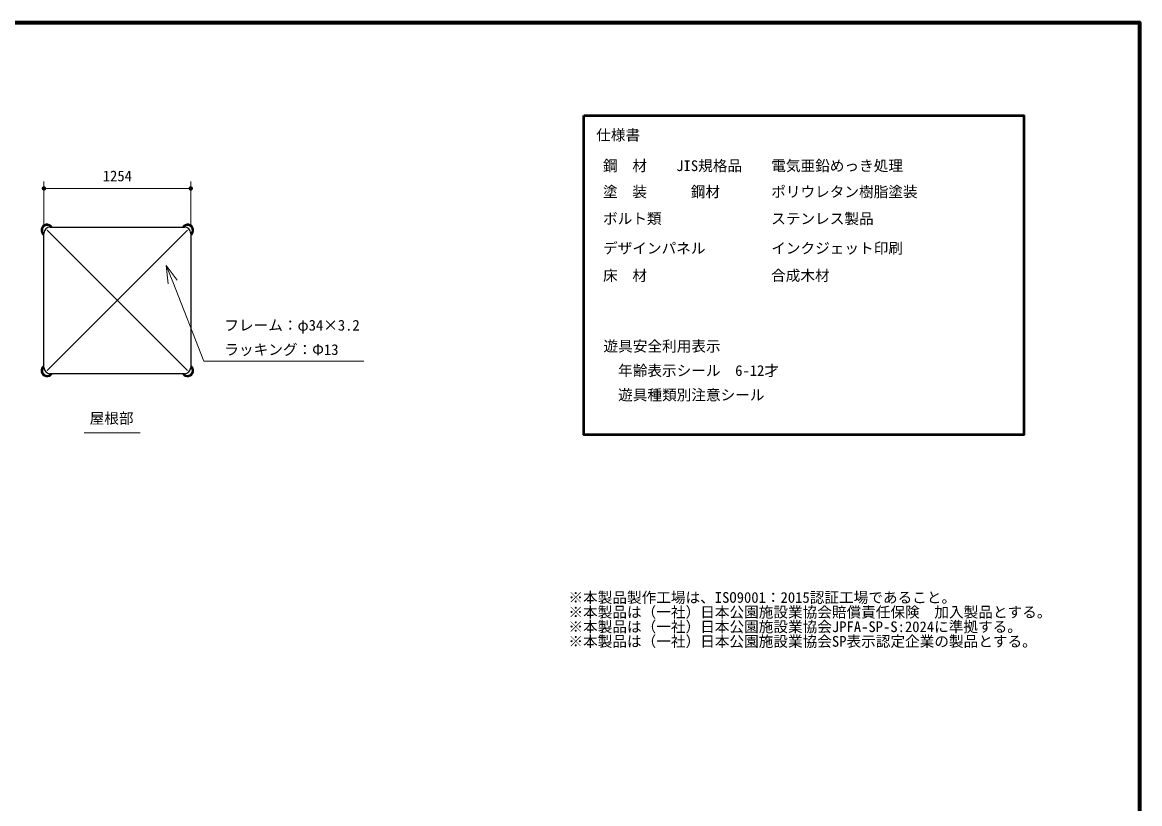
# Model space of a CAD drawing. Units: millimetres at full size, sheet at 1:50; details may follow other scales. Extents: x 750 to 20250, y 750 to 14100.
# Drawn here: x 10709 to 20250, y 7425 to 14100 of the extents above; entities that cross this region are included whole.
import ezdxf
from ezdxf.enums import TextEntityAlignment as Align

# ---------------------------------------------------------------- set-up
doc = ezdxf.new("R2010")
doc.units = ezdxf.units.MM
doc.header["$LTSCALE"] = 50
for name, color, linetype, lineweight in [('D-STR-DIM\u3000寸法線、寸法値', 7, 'Continuous', 13), ('D-STR-TXT\u3000文字列', 7, 'Continuous', 13), ('D-STR\u3000構造物外形線', 1, 'Continuous', 25), ('D-TTL', 7, 'Continuous', 70), ('D-TTL-FRAM\u3000タイトル枠、凡例図枠', 2, 'Continuous', 50)]:
    doc.layers.add(name, color=color, linetype=linetype, lineweight=lineweight)
doc.styles.add('ＭＳ ゴシック', font='')
doc.styles.get('ＭＳ ゴシック').set_extended_font_data('MS Gothic')

# ---------------------------------------------------------------- blocks, each defined once
blk = doc.blocks.new('filled_dot')
at = {"color": 0, "linetype": 'Continuous', "lineweight": -2, "const_width": 1.25}
blk.add_lwpolyline([(-0.625, 0, 1), (0.625, 0, 1)], format="xyb", close=True, dxfattribs=at)

msp = doc.modelspace()

# ---------------------------------------------------------------- linework, layer by layer
at = {"layer": 'D-STR-DIM\u3000寸法線、寸法値'}
for p, q in [((10893.56, 12361.42), (10893.56, 12740.9)), ((12147.56, 12361.42), (12147.56, 12740.9)), ((10893.56, 12680.9), (12147.56, 12680.9))]:
    msp.add_line(p, q, dxfattribs=at)
at = {"layer": 'D-STR-TXT\u3000文字列'}
for p, q in [((11955.72, 11867.25), (11938.2, 12021.55)), ((11938.2, 12021.55), (12030.53, 11896.69)), ((11938.2, 12021.55), (11993.13, 11881.97)), ((11235.8, 10593.07), (11714.02, 10593.07))]:
    msp.add_line(p, q, dxfattribs=at)
msp.add_lwpolyline([(11993.13, 11881.97), (12259.25, 11205.68), (13624.02, 11205.68)], dxfattribs=at)
at = {"layer": 'D-STR\u3000構造物外形線'}
for p, q in [((10920.56, 12324.45), (12120.56, 11124.45)), ((12120.56, 12324.45), (10920.56, 11124.45)), ((10948.14, 12351.45), (12092.99, 12351.45)), ((12092.46, 12351.45), (12092.46, 12351.45)), ((10893.56, 11152.55), (10893.56, 12296.35)), ((12147.56, 12296.35), (12147.56, 11152.55)), ((12092.99, 11097.45), (10948.14, 11097.45)), ((10948.66, 11097.45), (10948.66, 11097.45)), ((12092.46, 11097.45), (12092.46, 11097.45))]:
    msp.add_line(p, q, dxfattribs=at)
for centre, radius, start, end in [((10920.56, 12324.45), 50.8, 32.10659, 237.89341), ((10920.56, 12324.45), 44.55, 37.3052, 232.6948), ((10920.56, 12324.45), 40.35, 42.00111, 227.99889), ((10948.66, 12296.35), 55.1, 90, 180), ((12120.56, 12324.45), 50.8, 302.10659, 147.89341), ((12120.56, 12324.45), 44.55, 307.3052, 142.6948), ((12120.56, 12324.45), 40.35, 312.00111, 137.99889), ((12092.46, 12296.35), 55.1, 0, 90), ((10920.56, 11124.45), 50.8, 122.10659, 327.89341), ((12120.56, 11124.45), 50.8, 212.10659, 57.89341), ((10920.56, 11124.45), 44.55, 127.3052, 322.6948), ((10920.56, 11124.45), 40.35, 132.00111, 317.99889), ((10948.66, 11152.55), 55.1, 180, 270), ((12120.56, 11124.45), 44.55, 217.3052, 52.6948), ((12120.56, 11124.45), 40.35, 222.00111, 47.99889), ((12092.46, 11152.55), 55.1, 270, 0)]:
    msp.add_arc(centre, radius, start, end, dxfattribs=at)
at = {"layer": 'D-TTL'}
msp.add_lwpolyline([(750, 750), (750, 14100), (20250, 14100), (20250, 750)], close=True, dxfattribs=at)
at = {"layer": 'D-TTL-FRAM\u3000タイトル枠、凡例図枠'}
msp.add_lwpolyline([(15502.83, 13303.3), (19261.07, 13303.3), (19261.07, 10576.19), (15502.83, 10576.19)], close=True, dxfattribs=at)

# ---------------------------------------------------------------- block references
at = {"layer": 'D-STR-DIM\u3000寸法線、寸法値', "xscale": 15, "yscale": 15}
msp.add_blockref('filled_dot', (10893.56, 12680.9), dxfattribs=at)
at = {"layer": 'D-STR-DIM\u3000寸法線、寸法値', "xscale": 15, "yscale": 15, "rotation": 180}
msp.add_blockref('filled_dot', (12147.56, 12680.9), dxfattribs=at)

# ---------------------------------------------------------------- texts
at = {"layer": 'D-STR-DIM\u3000寸法線、寸法値', "style": 'ＭＳ ゴシック'}
msp.add_text('1254', height=91.64, dxfattribs=at).set_placement((11520.56, 12787.79), align=Align.MIDDLE_CENTER)
at = {"layer": 'D-STR-TXT\u3000文字列', "style": 'ＭＳ ゴシック'}
for s, p in [('仕様書                                       ', (15609.32, 13064.39)), ('鋼\u3000材\u3000\u3000JIS規格品    電気亜鉛めっき処理', (15667.81, 12801.72)), ('塗\u3000装   \u3000 鋼材  \u3000   ポリウレタン樹脂塗装               ', (15667.81, 12579.31)), ('ボルト類         \u3000 \u3000 ステンレス製品            ', (15667.81, 12349.36)), ('デザインパネル         インクジェット印刷            ', (15667.81, 12096.81)), ('床\u3000材                 合成木材  ', (15667.81, 11864.06)), ('フレーム：φ34×3.2', (12434.25, 11439.01)), ('ラッキング：Φ13', (12434.25, 11230.68)), ('屋根部', (11283.79, 10643.75)), ('※本製品製作工場は、ISO9001：2015認証工場であること。', (15372.18, 9113.2)), ('※本製品は（一社）日本公園施設業協会賠償責任保険\u3000加入製品とする。\u3000', (15372.18, 8988.2)), ('※本製品は（一社）日本公園施設業協会JPFA-SP-S:2024に準拠する。', (15372.18, 8863.2)), ('※本製品は（一社）日本公園施設業協会SP表示認定企業の製品とする。', (15372.18, 8738.2))]:
    msp.add_text(s, height=91.64, dxfattribs=at).set_placement(p, align=Align.BOTTOM_LEFT)
for s, p in [('遊具安全利用表示', (15671.79, 11379.16)), ('  年齢表示シール  6-12才', (15671.79, 11170.83)), ('\u3000遊具種類別注意シール', (15671.79, 10962.49))]:
    msp.add_text(s, height=91.64, dxfattribs=at).set_placement(p, align=Align.TOP_LEFT)

doc.saveas('drawing.dxf')
